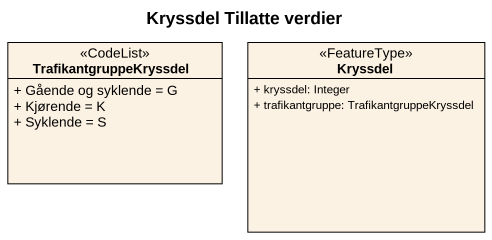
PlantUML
@startuml
title Kryssdel Tillatte verdier
hide circle
hide empty members
skinparam classAttributeIconSize 0
class TrafikantgruppeKryssdel <<CodeList>> {
  + Gående og syklende = G
  + Kjørende = K
  + Syklende = S
}
class Kryssdel <<FeatureType>> {
  + kryssdel: Integer
  + trafikantgruppe: TrafikantgruppeKryssdel
}
@enduml
